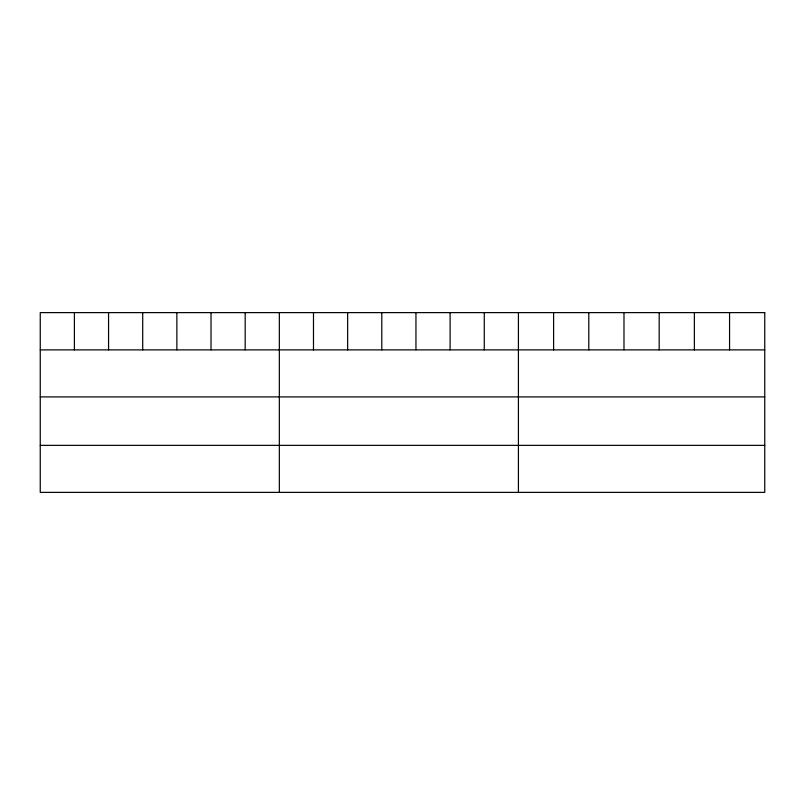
<?xml version="1.0" encoding="UTF-8"?>
<svg xmlns="http://www.w3.org/2000/svg" width="805" height="805" viewBox="0 0 805 805"><rect width="100%" height="100%" fill="white"/><g stroke="black" fill="none" stroke-linecap="round" stroke-linejoin="round"><path stroke-width="1.21" d="M40.25 349.883L764.75 349.883M40.25 396.905L764.75 396.905M40.25 445.356L764.75 445.356M729.561 312.622L729.561 349.883M694.373 312.622L694.373 349.883M659.184 312.622L659.184 349.883M623.986 312.622L623.986 349.883M588.797 312.622L588.797 349.883M553.609 312.622L553.609 349.883M518.42 312.622L518.42 492.378M484.268 312.622L484.268 349.883M450.106 312.622L450.106 349.883M415.954 312.622L415.954 349.883M381.801 312.622L381.801 349.883M347.649 312.622L347.649 349.883M313.487 312.622L313.487 349.883M279.335 312.622L279.335 492.378M245.183 312.622L245.183 349.883M211.021 312.622L211.021 349.883M176.869 312.622L176.869 349.883M142.716 312.622L142.716 349.883M108.564 312.622L108.564 349.883M74.402 312.622L74.402 349.883M764.75 312.622L40.25 312.622L40.25 492.378L764.75 492.378L764.75 312.622"/></g></svg>
